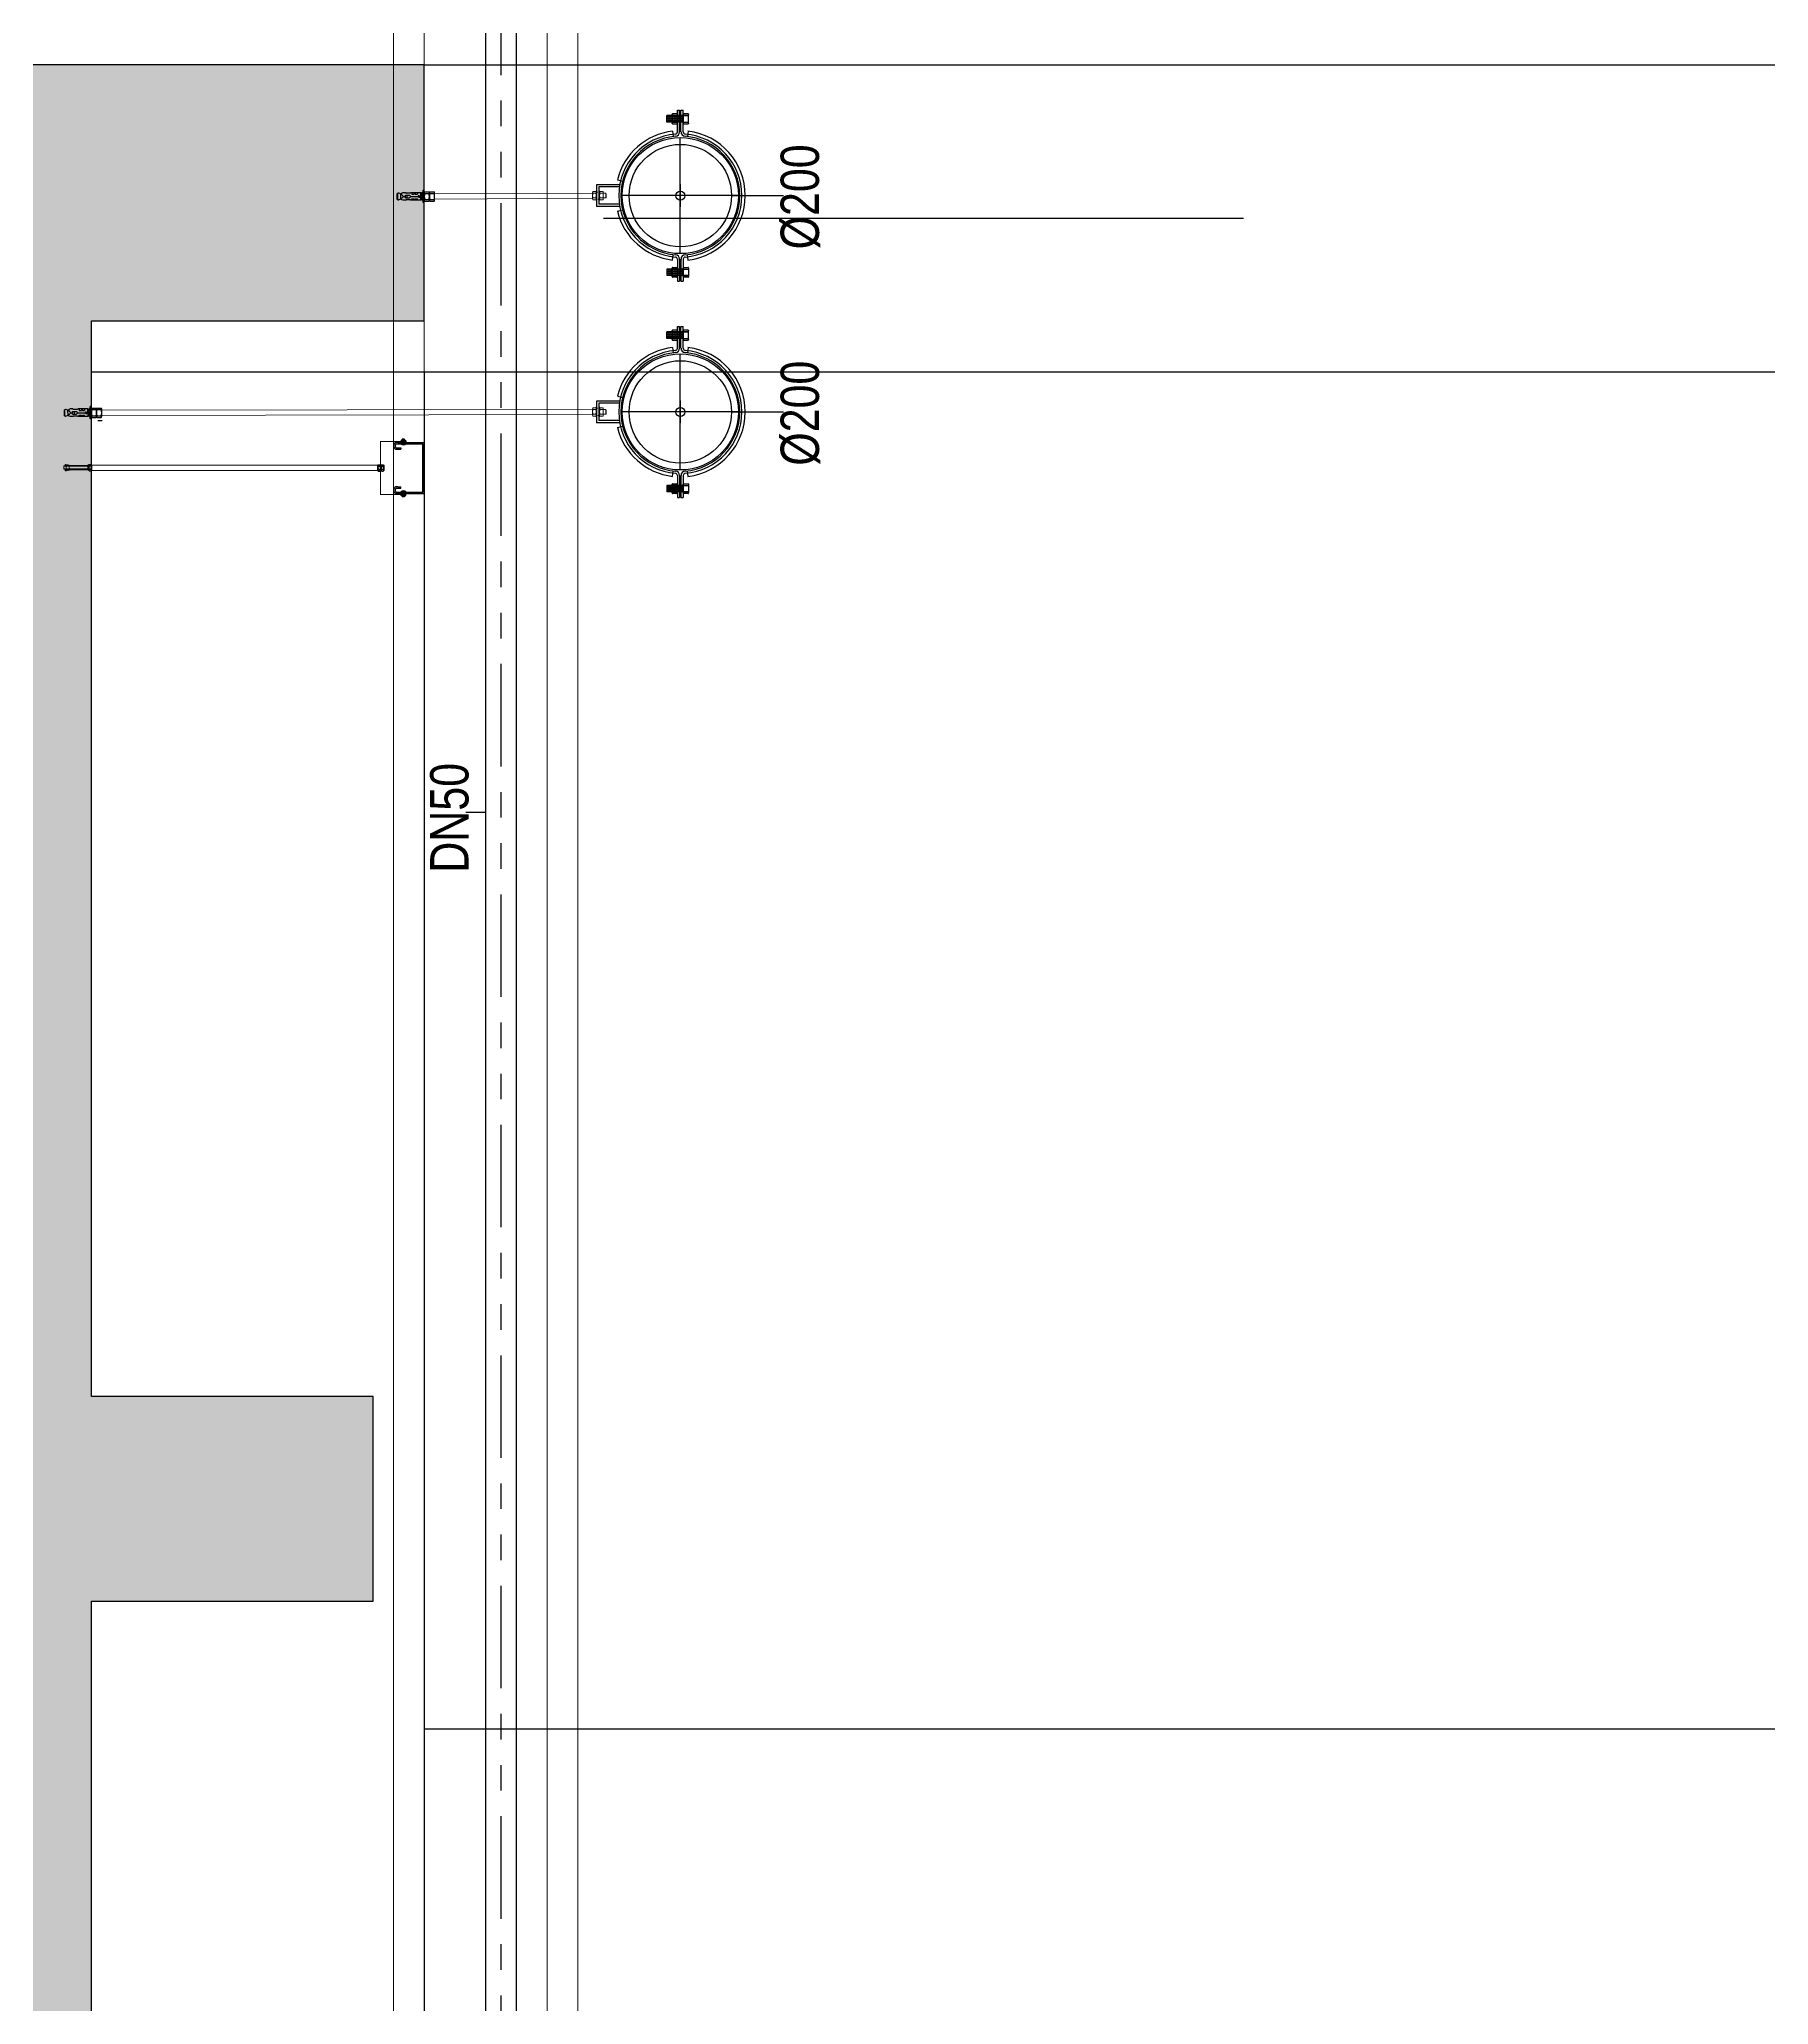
# Model space of a CAD drawing. Header units: millimetres. Extents: x -379292 to 1221486, y 92049 to 447512.
# Drawn here: x -33176 to -29799, y 164431 to 168269 of the extents above; entities that cross this region are included whole.
import ezdxf
from ezdxf.enums import TextEntityAlignment as Align

# ---------------------------------------------------------------- set-up
doc = ezdxf.new("R2010")
doc.units = ezdxf.units.MM
for name, pattern in [('ACISOTGB', [9, 4, -1, 1, -1, 1, -1]), ('CENTER', [2, 1.25, -0.25, 0.25, -0.25]), ('CENTRE', [50.8, 31.75, -6.35, 6.35, -6.35]), ('DASHDOT', [25.4, 12.7, -6.35, 0, -6.35]), ('SOGUKSU1', [72, 60, -6, 0, -6])]:
    doc.linetypes.add(name, pattern=pattern)
for name, color, linetype in [('05_AXIS', 211, 'CENTER'), ('05_CONCRETE', 6, 'Continuous'), ('05_CONCRETE VIEW', 142, 'Continuous'), ('05_HATCH CONCRETE', 141, 'Continuous'), ('1-PISSU-BORUSU', 6, 'PIS'), ('E-CT-TEXT', 7, 'Continuous'), ('INKA', 142, 'Continuous'), ('M_YANGIN_SPR_ CAP', 7, 'Continuous'), ('OZD_TAVA', 50, 'Continuous')]:
    doc.layers.add(name, color=color, linetype=linetype)
for name, color, linetype, lineweight in [('1-MIMARI', 8, 'Continuous', 9), ('1-YANGIN BORUSU-3', 1, 'SOGUKSU1', 30), ('e_kesit_cizgisi', 7, 'Continuous', 9)]:
    doc.layers.add(name, color=color, linetype=linetype, lineweight=lineweight)
doc.styles.add('cagdas', font='arial.ttf', dxfattribs={"width": 0.8, "height": 20})
doc.styles.add('DOA.ARIAL', font='arial.ttf')
doc.styles.get("Standard").update_dxf_attribs({"font": 'segoeuil.ttf'})
doc.linetypes.add('PIS', pattern='A,2.5,-0.09,[")",Standard,S=0.1,R=0,X=0,Y=-0.05],-0.035', length=2.625)
doc.linetypes.add('ZIGZAG', pattern='A,0.0001,-0.2,[131,ltypeshp.shx,S=0.2,R=0,X=-0.2,Y=0],-0.4,[131,ltypeshp.shx,S=0.2,R=180,X=0.2,Y=0],-0.2', length=0.8001)

# ---------------------------------------------------------------- blocks, each defined once
blk = doc.blocks.new('A$C6a8db8d0')
at = {"layer": '05_HATCH CONCRETE', "ltscale": 25, "transparency": 33554671}
h = blk.add_hatch(dxfattribs=at)
h.set_pattern_fill('ANSI33', color=256, scale=1.5, angle=180)
h.set_pattern_definition([(225, (-8686.666, 32930.851), (6.735192, -6.735192), []), (225, (-8693.402, 32930.851), (6.735192, -6.735192), [4.7625, -2.38125])])
h.paths.add_polyline_path([(-8625, 1080), (-8625, 1145), (-8270, 1145), (-8270, 1080), (-8220, 1080), (-8220, 1145), (-8015, 1145), (-8015, 1090), (-7975, 1090), (-7975, 1145), (-7715, 1145), (-7715, 1090), (-7675, 1090), (-7675, 1145), (-7470, 1145), (-7470, 1080), (-7420, 1080), (-7420, 1145), (-7215, 1145), (-7215, 1090), (-7175, 1090), (-7175, 1145), (-6915, 1145), (-6915, 1090), (-6875, 1090), (-6875, 1145), (-6670, 1145), (-6670, 1080), (-6620, 1080), (-6620, 1145), (-6415, 1145), (-6415, 1090), (-6375, 1090), (-6375, 1145), (-6115, 1145), (-6115, 1090), (-6075, 1090), (-6075, 1145), (-5870, 1145), (-5870, 1080), (-5820, 1080), (-5820, 1145), (-5615, 1145), (-5615, 1090), (-5575, 1090), (-5575, 1145), (-5315, 1145), (-5315, 1090), (-5275, 1090), (-5275, 1145), (-5070, 1145), (-5070, 1080), (-5020, 1080), (-5020, 1145), (-4815, 1145), (-4815, 1090), (-4775, 1090), (-4775, 1145), (-4515, 1145), (-4515, 1090), (-4475, 1090), (-4475, 1145), (-4270, 1145), (-4270, 1080), (-4220, 1080), (-4220, 1145), (-4015, 1145), (-4015, 1090), (-3975, 1090), (-3975, 1145), (-3715, 1145), (-3715, 1090), (-3675, 1090), (-3675, 1145), (-3470, 1145), (-3470, 1080), (-3420, 1080), (-3420, 1145), (-3215, 1145), (-3215, 1090), (-3175, 1090), (-3175, 1145), (-2915, 1145), (-2915, 1090), (-2875, 1090), (-2875, 1145), (-2670, 1145), (-2670, 1080), (-2620, 1080), (-2620, 1145), (-2415, 1145), (-2415, 1090), (-2375, 1090), (-2375, 1145), (-2205, 1145), (-2205, 1090), (-2165, 1090), (-2165, 1145), (-1955, 1145), (-1955, 1080), (-1905, 1080), (-1905, 1160), (-8655, 1160), (-8655, 1180), (-8675, 1180), (-8675, 1080)])
at = {"layer": '05_AXIS', "ltscale": 500}
blk.add_line((-1935, 170), (-1935, 1720), dxfattribs=at)
at = {"layer": '05_CONCRETE'}
blk.add_lwpolyline([(-2875, 1145), (-2670, 1145), (-2670, 1080), (-2620, 1080), (-2620, 1145), (-2415, 1145), (-2415, 1090), (-2375, 1090), (-2375, 1145), (-2205, 1145), (-2205, 1090), (-2165, 1090), (-2165, 1145), (-1955, 1145), (-1955, 1080), (-1905, 1080), (-1905, 1160), (-8655, 1160)], dxfattribs=at)
at = {"layer": '05_CONCRETE VIEW', "ltscale": 20, "flags": 128}
for points in [[(-1965, 790), (-1965, 1145)], [(-1965, 1080), (-2615, 1080)], [(-1905, 1080), (-1905, 790)]]:
    blk.add_lwpolyline(points, dxfattribs=at)
at = {"layer": '05_CONCRETE VIEW', "color": 250, "ltscale": 20, "flags": 128}
blk.add_lwpolyline([(-2230, 790), (-2230, 1080)], dxfattribs=at)
blk = doc.blocks.new('A$Cdf426c59')
at = {"layer": '1-PISSU-BORUSU', "color": 1, "linetype": 'DASHDOT', "ltscale": 7.5}
for p, q in [((0, -5.67), (0, 5.67)), ((5.67, 0), (-5.67, 0))]:
    blk.add_line(p, q, dxfattribs=at)
at = {"layer": '1-PISSU-BORUSU', "color": 1, "linetype": 'Continuous'}
blk.add_circle((0, 0), 5.67, dxfattribs=at)
at = {"layer": '1-PISSU-BORUSU', "linetype": 'Continuous'}
blk.add_circle((0, 0), 5, dxfattribs=at)
blk = doc.blocks.new('INKA M12 SOMUN')
at = {"layer": 'INKA', "linetype": 'Continuous'}
for p, q in [((4150.36, 639.91), (4150.36, 640.71)), ((4150.46, 640.81), (4152.06, 640.81)), ((4150.66, 639.81), (4150.66, 640.81)), ((4151.86, 640.81), (4151.86, 639.81)), ((4152.16, 640.71), (4152.16, 639.91)), ((4152.06, 639.81), (4150.46, 639.81))]:
    blk.add_line(p, q, dxfattribs=at)
at = {"layer": 'INKA', "linetype": 'ZIGZAG', "ltscale": 0.1}
for p, q in [((4150.66, 639.81), (4150.66, 640.81)), ((4151.86, 639.81), (4151.86, 640.81))]:
    blk.add_line(p, q, dxfattribs=at)
at = {"layer": 'INKA', "linetype": 'Continuous'}
for centre, start, end in [((4150.46, 640.71), 90, 180), ((4150.46, 639.91), 180, 270), ((4152.06, 640.71), 0, 90), ((4152.06, 639.91), 270, 0)]:
    blk.add_arc(centre, 0.1, start, end, dxfattribs=at)
at = {"style": 'cagdas'}
for p in [(4150.49, 640), (4151.99, 640)]:
    blk.add_text('INKA M12 SOMUN', height=0.0525, rotation=90, dxfattribs=at).set_placement(p, align=Align.TOP_LEFT)
blk = doc.blocks.new('PULM12')
at = {"layer": 'INKA', "linetype": 'Continuous'}
for p, q in [((4155.66, 1097.83), (4155.66, 1097.58)), ((4155.66, 1097.83), (4158.06, 1097.83)), ((4155.66, 1097.58), (4158.06, 1097.58)), ((4156.26, 1097.83), (4156.26, 1097.58)), ((4157.46, 1097.83), (4157.46, 1097.58)), ((4158.06, 1097.83), (4158.06, 1097.58))]:
    blk.add_line(p, q, dxfattribs=at)
at = {"style": 'cagdas'}
for p in [(4155.78, 1097.73), (4157.59, 1097.73)]:
    blk.add_text('INKA M12 PUL', height=0.039, dxfattribs=at).set_placement(p, align=Align.TOP_LEFT)
blk = doc.blocks.new('A$Ca5a3e651')
at = {"layer": 'INKA', "linetype": 'Continuous'}
h = blk.add_hatch(dxfattribs=at)
h.set_pattern_fill('ACAD_ISO10W100', color=256, scale=0.021111, angle=-90, style=0)
h.set_pattern_definition([(90, (413.14908, -104.13396), (0.105555556, -2e-17), [0.253333333, -0.063333333, 0.010555556, -0.063333333])])
h.paths.add_polyline_path([(0.55, 15.62), (0.55, 14.36), (-2.61, 14.36), (-2.61, 15.62)])
h = blk.add_hatch(dxfattribs=at)
h.set_pattern_fill('ACAD_ISO10W100', color=256, scale=0.021111, angle=-90, style=0)
h.set_pattern_definition([(270, (413.14908, 104.13396), (0.105555556, -2e-17), [0.253333333, -0.063333333, 0.010555556, -0.063333333])])
h.paths.add_polyline_path([(0.55, -15.62), (0.55, -14.36), (-2.61, -14.36), (-2.61, -15.62)])
at = {"layer": 'INKA'}
for p, q in [((-2.61, 14.36), (-2.61, 15.62)), ((0.55, 15.62), (-2.61, 15.62)), ((-0.55, 16.68), (-0.13, 16.68)), ((-0.55, 12.42), (-0.55, 16.68)), ((-0.13, 12.42), (-0.13, 16.68)), ((0.13, 12.42), (0.13, 16.68)), ((0.13, 16.68), (0.55, 16.68)), ((0.55, 12.42), (0.55, 16.68)), ((0.55, 14.36), (-2.61, 14.36)), ((-1.5, 12.58), (-1.37, 11.53)), ((1.5, 12.58), (1.37, 11.53)), ((-11.85, 2.11), (-16.36, 2.11)), ((-16.36, 2.11), (-16.36, -2.11)), ((-15.94, 1.69), (-15.94, -1.69)), ((-11.91, 1.69), (-15.94, 1.69)), ((-12.29, 3.06), (-11.27, 2.8)), ((2.22, 0), (-2.22, 0)), ((0, 2.22), (0, -2.22)), ((-11.85, -2.11), (-16.36, -2.11)), ((-11.91, -1.69), (-15.94, -1.69)), ((-12.29, -3.06), (-11.27, -2.8)), ((0.55, -14.36), (-2.61, -14.36)), ((-2.61, -14.36), (-2.61, -15.62)), ((-1.5, -12.58), (-1.37, -11.53)), ((-0.55, -12.42), (-0.55, -16.68)), ((-0.13, -12.42), (-0.13, -16.68)), ((0.13, -12.42), (0.13, -16.68)), ((0.55, -12.42), (0.55, -16.68)), ((1.5, -12.58), (1.37, -11.53)), ((0.55, -15.62), (-2.61, -15.62)), ((-0.55, -16.68), (-0.13, -16.68)), ((0.13, -16.68), (0.55, -16.68))]:
    blk.add_line(p, q, dxfattribs=at)
blk.add_circle((0, 0), 0.886, dxfattribs=at)
for centre, radius, start, end in [((0, 0), 12.67, 96.7854, 166.0366), ((0, 0), 12.03, 94.496, 265.504), ((0, 0), 11.61, 94.496, 265.504), ((-0.98, 12.42), 0.422, 274.496, 0), ((-0.98, 12.42), 0.844, 274.496, 0), ((0.98, 12.42), 0.844, 180, 265.504), ((0.98, 12.42), 0.422, 180, 265.504), ((0, 0), 11.61, 274.496, 85.504), ((0, 0), 12.03, 274.496, 85.504), ((0, 0), 12.67, 276.7854, 83.2146), ((0, 0), 12.67, 193.9634, 263.2146), ((-0.98, -12.42), 0.422, 0, 85.504), ((-0.98, -12.42), 0.844, 0, 85.504), ((0.98, -12.42), 0.844, 94.496, 180), ((0.98, -12.42), 0.422, 94.496, 180)]:
    blk.add_arc(centre, radius, start, end, dxfattribs=at)
at = {"layer": '1-PISSU-BORUSU', "color": 6, "xscale": 2, "yscale": 2, "zscale": 2}
blk.add_blockref('A$Cdf426c59', (0, 0), dxfattribs=at)
at = {"layer": 'INKA', "linetype": 'Continuous', "yscale": 1.055555555555556, "zscale": 1.055555555555556, "rotation": 270}
for name, p, xscale in [('INKA M12 SOMUN', (-676.97, -4366.9), -1.055555555555556), ('PULM12', (-1158.69, -4372.81), -1.055555555555556), ('INKA M12 SOMUN', (-674.8, -4366.9), -1.055555555555556), ('INKA M12 SOMUN', (-676.97, 4366.9), 1.055555555555556), ('PULM12', (-1158.69, 4372.81), 1.055555555555556), ('INKA M12 SOMUN', (-674.8, 4366.9), 1.055555555555556)]:
    blk.add_blockref(name, p, dxfattribs=dict(at, xscale=xscale))
blk = doc.blocks.new('smn')
for p, q in [((-0.8, 0.55), (-0.65, 0.64)), ((-0.8, 0.55), (-0.8, 0.09)), ((-0.8, 0.09), (-0.65, 0)), ((0.65, 0.64), (-0.65, 0.64)), ((0.65, 0), (-0.65, 0)), ((-0.4, 0.55), (-0.4, 0.09)), ((0.4, 0.55), (0.4, 0.09)), ((0.8, 0.55), (0.65, 0.64)), ((0.8, 0.09), (0.65, 0)), ((0.8, 0.55), (0.8, 0.09))]:
    blk.add_line(p, q)
for centre, radius, start, end in [((-0.65, 0.24), 0.404, 51.7868, 90), ((-0.65, 0.4), 0.404, 270, 308.2132), ((0, -0.33), 0.967, 65.5673, 114.4327), ((0, 0.97), 0.967, 245.5673, 294.4327), ((0.65, 0.24), 0.404, 90, 128.2132), ((0.65, 0.4), 0.404, 231.7868, 270)]:
    blk.add_arc(centre, radius, start, end)
blk = doc.blocks.new('A$C23387eba')
h = blk.add_hatch()
h.set_pattern_fill('ANSI31', color=241, scale=1500, style=0)
h.set_pattern_definition([(315, (-421266.87, 1258294.907), (10.60660172, 10.60660172), [])])
h.paths.add_polyline_path([(44, 395), (64, 506), (57, 516), (53, 516), (32, 396), (32, 68), (44, 68)])
h.paths.add_polyline_path([(-44, 68), (-32, 68), (-32, 396), (-53, 516), (-57, 516), (-64, 506), (-44, 395)])
h = blk.add_hatch()
h.set_pattern_fill('ANSI31', color=241, scale=1000, angle=90, style=0)
h.set_pattern_definition([(45, (-421266.87, 1258294.907), (-7.07106781, 7.07106781), [])])
edge = h.paths.add_edge_path()
edge.add_line((-26, 496), (-35, 496))
edge.add_ellipse((-35, 484), major_axis=(-8.49, 8.49), ratio=1, start_angle=-45, end_angle=55)
edge.add_line((-47, 482), (-41, 446))
edge.add_ellipse((-29, 448), major_axis=(8.49, 8.49), ratio=1, start_angle=145, end_angle=225)
edge.add_line((-29, 436), (-26, 436))
edge.add_line((-26, 436), (-26, 496))
edge = h.paths.add_edge_path()
edge.add_line((26, 496), (35, 496))
edge.add_ellipse((35, 484), major_axis=(8.49, 8.49), ratio=1, start_angle=305, end_angle=405, ccw=False)
edge.add_line((47, 482), (41, 446))
edge.add_ellipse((29, 448), major_axis=(-8.49, 8.49), ratio=1, start_angle=135, end_angle=215, ccw=False)
edge.add_line((29, 436), (26, 436))
edge.add_line((26, 436), (26, 496))
at = {"color": 241}
for p, q in [((-64, 506, 996), (-57, 516, 996)), ((-44, 395, 996), (-64, 506, 996)), ((-57, 516, 996), (-32, 516, 996)), ((-32, 396, 996), (-53, 516, 996)), ((-41, 446, 996), (-47, 482, 996)), ((-44, 68, 996), (-44, 395, 996)), ((-35, 496, 996), (35, 496, 996)), ((-32, 530, 996), (-26, 536, 996)), ((-32, 496, 996), (-32, 530, 996)), ((-32, 436, 996), (-32, 496, 996)), ((-32, 68, 996), (-32, 436, 996)), ((29, 436, 996), (-29, 436, 996)), ((-26, 536, 996), (-26, 496, 996)), ((-26, 536, 996), (26, 536, 996)), ((-26, 496, 996), (-26, 436, 996)), ((-26, 496, 996), (-26, 436, 996)), ((-26, 436, 996), (-26, 68, 996)), ((32, 530, 996), (26, 536, 996)), ((26, 536, 996), (26, 496, 996)), ((26, 496, 996), (26, 436, 996)), ((26, 436, 996), (26, 68, 996)), ((32, 496, 996), (32, 530, 996)), ((32, 396, 996), (53, 516, 996)), ((32, 516, 996), (57, 516, 996)), ((32, 436, 996), (32, 496, 996)), ((32, 68, 996), (32, 436, 996)), ((47, 482, 996), (41, 446, 996)), ((44, 394, 996), (64, 506, 996)), ((44, 68, 996), (44, 396, 996)), ((64, 506, 996), (57, 516, 996)), ((-26, 68, 996), (-44, 68, 996)), ((-26, 68, 996), (-44, 68, 996)), ((44, 68, 996), (26, 68, 996)), ((44, 68, 996), (26, 68, 996))]:
    blk.add_line(p, q, dxfattribs=at)
at = {"color": 241, "extrusion": (0, 0, -1)}
for centre, major_axis, start_param, end_param in [((-35, 484, 996), (-8.49, 8.49), 5.323254, 7.068583), ((-29, 448, 996), (-8.49, 8.49), 3.92699, 5.323254), ((29, 448, 996), (-8.49, 8.49), 2.530727, 3.92699), ((35, 484, 996), (8.49, 8.49), -0.785399, 0.95993)]:
    blk.add_ellipse(centre, major_axis=major_axis, ratio=1, start_param=start_param, end_param=end_param, dxfattribs=at)
at = {"layer": 'E-CT-TEXT'}
for p, q in [((-52, 64), (52, 64)), ((-52, 64), (-52, 56)), ((-52, 56), (52, 56)), ((52, 64), (52, 56))]:
    blk.add_line(p, q, dxfattribs=at)
at = {"layer": 'E-CT-TEXT', "xscale": 80, "yscale": 80, "zscale": 80}
blk.add_blockref('smn', (0, 0), dxfattribs=at)
blk = doc.blocks.new('cıvata -pul')
for p, q in [((52, 59), (-52, 59)), ((-52, 59), (-52, 54)), ((52, 54), (-52, 54)), ((52, 59), (52, 54))]:
    blk.add_line(p, q)
at = {"xscale": 80, "yscale": 80, "zscale": 80}
blk.add_blockref('smn', (0, 0), dxfattribs=at)
blk = doc.blocks.new('CIVATA')
for p, q in [((-21.5, 0.1, -5674.6), (-20.1, 0.1, -5674.6)), ((-20.1, 0.1, -5674.6), (-20.1, -0.1, -5674.6)), ((-18.9, 5.9, -5674.6), (-18.5, 5.9, -5674.6)), ((-18.5, 5.9, -5674.6), (-18.5, -5.9, -5674.6)), ((-18.5, 3, -5674.6), (-7, 3, -5674.6)), ((-18.5, 3, -5674.6), (-16.7, 1.9, -1418.7)), ((-16.7, 1.9, -1418.7), (-16.7, -1.9, -1418.7)), ((-15.6, -6.7, -5674.6), (-15.6, 6.7, -5674.6)), ((-15.6, 6.7, -5674.6), (-14.9, 6.7, -5674.6)), ((-14.9, 6.7, -5674.6), (-14.9, -4.9, -5674.6)), ((-14.2, 6, -5674.6), (-14.9, 4.9, -5674.6)), ((-10.7, 6, -5674.6), (-14.2, 6, -5674.6)), ((-10.7, 3, -5674.6), (-14.2, 3, -5674.6)), ((-10.7, 6, -5674.6), (-10.1, 4.9, -5674.6)), ((-10.1, 4.9, -5674.6), (-10.1, -4.9, -5674.6)), ((-7, 3, -1418.7), (-7, -3, -1418.7)), ((-21.5, -0.1, -5674.6), (-20.1, -0.1, -5674.6)), ((-18.5, -5.9, -5674.6), (-18.9, -5.9, -5674.6)), ((-18.5, -3, -5674.6), (-16.7, -1.9, -1418.7)), ((-18.5, -3, -5674.6), (-7, -3, -5674.6)), ((-15.6, -6.7, -5674.6), (-14.9, -6.7, -5674.6)), ((-14.9, -4.6, -5674.6), (-14.9, -6.7, -5674.6)), ((-14.2, -6, -5674.6), (-14.9, -4.9, -5674.6)), ((-10.7, -3, -5674.6), (-14.2, -3, -5674.6)), ((-10.7, -6, -5674.6), (-14.2, -6, -5674.6)), ((-10.7, -6, -5674.6), (-10.1, -4.9, -5674.6))]:
    blk.add_line(p, q)
for centre, radius, start, end in [((-14.4, 0.3, -5674.6), 7.17, 129.5671, 181.6775), ((-11.8, 4.9, -5674.6), 3.03, 180, 218.2132), ((-7.6, 0, -5674.6), 7.25, 155.5673, 204.4327), ((-13.1, 4.9, -5674.6), 3.03, 321.7868, 0), ((-17.3, 0, -5674.6), 7.25, 335.5673, 24.4327), ((-14.4, -0.3, -5674.6), 7.17, 178.3225, 230.4329), ((-11.8, -4.9, -5674.6), 3.03, 141.7868, 180), ((-13.1, -4.9, -5674.6), 3.03, 0, 38.2132)]:
    blk.add_arc(centre, radius, start, end)
blk = doc.blocks.new('*U1213')
at = {"layer": 'e_kesit_cizgisi', "ltscale": 25}
blk.add_line((-0.46, -60.06), (0.57, -60.06), dxfattribs=at)
at = {"layer": 'e_kesit_cizgisi', "ltscale": 25, "const_width": 0.2, "elevation": 0.2}
for points in [[(-5.2, -121.56), (-5.2, -116.54), (0.2, -116.54)], [(5.18, -121.56), (5.18, -116.54), (-0.23, -116.54)]]:
    blk.add_lwpolyline(points, dxfattribs=at)
at = {"layer": 'OZD_TAVA', "color": 31, "true_color": 0xfecc66}
for p, q in [((-0.46, -60.06, -0.02), (-0.51, -116.54, 0.2)), ((0.57, -60.06, -0.02), (0.51, -116.54, 0.2))]:
    blk.add_line(p, q, dxfattribs=at)
at = {"layer": 'OZD_TAVA', "color": 1}
for p, q in [((-5.02, -119.87, -0.04), (-5.02, -125.06, -0.04)), ((-4.72, -119.65, -0.04), (-4.72, -124.76, -0.04)), ((-3.97, -119.65, -0.04), (-3.97, -120.49, -0.04)), ((-3.97, -120.49, -0.04), (-3.67, -120.49, -0.04)), ((-3.67, -119.87, -0.04), (-3.67, -120.49, -0.04)), ((3.64, -119.87, -0.04), (3.64, -120.49, -0.04)), ((3.94, -120.49, -0.04), (3.64, -120.49, -0.04)), ((3.94, -120.49, -0.04), (3.64, -120.49, -0.04)), ((3.94, -119.65, -0.04), (3.94, -120.49, -0.04)), ((3.94, -119.65, -0.04), (3.94, -120.49, -0.04)), ((4.68, -119.65, -0.04), (4.68, -124.76, -0.04)), ((4.98, -119.87, -0.04), (4.98, -125.06, -0.04)), ((-5.02, -125.06, -0.04), (4.99, -125.06, -0.28)), ((-4.72, -124.76, -0.04), (4.69, -124.76, -0.28))]:
    blk.add_line(p, q, dxfattribs=at)
for centre, radius, start, end in [((-4.35, -119.75, -0.04), 0.684, 349.6444, 190.3556), ((-4.35, -119.75, -0.04), 0.385, 13.8185, 166.1815), ((4.31, -119.75, -0.04), 0.684, 349.6444, 190.3556), ((4.31, -119.75, -0.04), 0.385, 13.8185, 166.1815)]:
    blk.add_arc(centre, radius, start, end, dxfattribs=at)
at = {"layer": 'E-CT-TEXT', "xscale": 0.009855724012972203, "yscale": 0.009855724012972203, "zscale": 0.009855724012972203}
for p in [(-0.01, -116.52, 0.2), (-0.01, -117.13, 0.2)]:
    blk.add_blockref('cıvata -pul', p, dxfattribs=at)
at = {"layer": 'E-CT-TEXT', "yscale": 0.08000000000000028, "zscale": 0.08000000000000028, "rotation": 180}
for p, xscale in [((-6.2, -120.98, 453.93), 0.08000000000000028), ((6.17, -120.98, 453.93), -0.08000000000000028)]:
    blk.add_blockref('CIVATA', p, dxfattribs=dict(at, xscale=xscale))
at = {"layer": 'e_kesit_cizgisi', "ltscale": 25, "xscale": 0.01, "yscale": 0.01, "zscale": 0.01}
blk.add_blockref('A$C23387eba', (0.05, -60.06), dxfattribs=at)
blk = doc.blocks.new('A$Cc4a6e48b')
at = {"color": 1, "linetype": 'ACISOTGB', "ltscale": 5}
blk.add_line((15, 1498.02), (15, 7868.31), dxfattribs=at)
at = {"color": 7, "ltscale": 0.5}
for p, q in [((-5.29, 6693.73), (-5.29, 6694.89)), ((-5.17, 6693.73), (-5.18, 6694.89)), ((-4.58, 6694.82), (-4.97, 6694.95)), ((-4.57, 6693.8), (-4.97, 6693.67)), ((-4.42, 6694.82), (-4.58, 6694.82)), ((-4.57, 6693.8), (-4.58, 6694.82)), ((-4.42, 6693.8), (-4.57, 6693.8)), ((-4.18, 6695.04), (-4.42, 6694.97)), ((-4.42, 6694.97), (-4.42, 6694.68)), ((-4.42, 6694.68), (-4.05, 6694.31)), ((-4.42, 6693.94), (-4.05, 6694.31)), ((-4.42, 6693.66), (-4.42, 6693.94)), ((-4.18, 6693.58), (-4.42, 6693.66)), ((-3.66, 6695.05), (-4.18, 6695.04)), ((-3.65, 6693.58), (-4.18, 6693.58)), ((-4.05, 6694.31), (-3.68, 6694.31)), ((-3.68, 6694.05), (-3.68, 6694.57)), ((-3.68, 6694.57), (-2.89, 6694.57)), ((-3.68, 6694.05), (-2.89, 6694.06)), ((-3.66, 6695.05), (-3.56, 6694.97)), ((-3.65, 6693.58), (-3.56, 6693.66)), ((-2.69, 6694.97), (-3.56, 6694.97)), ((-2.69, 6693.66), (-3.56, 6693.66)), ((-3.33, 6694.06), (-3.33, 6694.57)), ((-2.89, 6694.57), (-2.63, 6694.32)), ((-2.89, 6694.06), (-2.63, 6694.32)), ((-2.6, 6695.05), (-2.69, 6694.97)), ((-2.6, 6693.58), (-2.69, 6693.66)), ((-2.63, 6694.32), (-1.21, 6694.32)), ((-0.67, 6695.05), (-2.6, 6695.05)), ((-0.66, 6693.59), (-2.6, 6693.58)), ((-1.97, 6695.05), (-2.41, 6695.01)), ((-2.41, 6695.01), (-2.41, 6694.78)), ((-2.41, 6694.78), (-1.97, 6694.78)), ((-2.41, 6693.85), (-1.97, 6693.86)), ((-2.41, 6693.62), (-2.41, 6693.85)), ((-1.97, 6693.58), (-2.41, 6693.62)), ((-1.97, 6695.05), (-1.97, 6694.78)), ((-1.97, 6693.58), (-1.97, 6693.86)), ((-1.33, 6695.05), (-1.77, 6695.02)), ((-1.77, 6695.02), (-1.77, 6694.78)), ((-1.77, 6694.78), (-1.33, 6694.78)), ((-1.77, 6693.62), (-1.77, 6693.86)), ((-1.77, 6693.86), (-1.33, 6693.86)), ((-1.33, 6693.59), (-1.77, 6693.62)), ((-1.33, 6695.05), (-1.33, 6694.78)), ((-1.33, 6693.59), (-1.33, 6693.86)), ((-1.09, 6694.44), (-0.89, 6694.44)), ((-1.09, 6694.2), (-0.89, 6694.2)), ((-0.66, 6693.59), (-0.67, 6695.05)), ((-0.25, 6695.05), (-0.48, 6695.05)), ((-0.48, 6695.05), (-0.47, 6693.59)), ((-0.25, 6693.59), (-0.47, 6693.59)), ((-70.29, 6651.49), (-70.29, 6652.66)), ((-70.17, 6651.49), (-70.18, 6652.65)), ((-69.58, 6652.58), (-69.97, 6652.71)), ((-69.57, 6651.56), (-69.97, 6651.43)), ((-69.42, 6652.58), (-69.58, 6652.58)), ((-69.57, 6651.56), (-69.58, 6652.58)), ((-69.42, 6651.56), (-69.57, 6651.56)), ((-69.18, 6652.81), (-69.42, 6652.73)), ((-69.42, 6652.73), (-69.42, 6652.44)), ((-69.42, 6652.44), (-69.05, 6652.07)), ((-69.42, 6651.7), (-69.05, 6652.07)), ((-69.42, 6651.42), (-69.42, 6651.7)), ((-69.18, 6651.34), (-69.42, 6651.42)), ((-68.66, 6652.81), (-69.18, 6652.81)), ((-68.65, 6651.34), (-69.18, 6651.34)), ((-69.05, 6652.07), (-68.68, 6652.07)), ((-68.68, 6651.82), (-68.68, 6652.33)), ((-68.68, 6652.33), (-67.89, 6652.33)), ((-68.68, 6651.82), (-67.89, 6651.82)), ((-68.66, 6652.81), (-68.56, 6652.73)), ((-68.65, 6651.34), (-68.56, 6651.42)), ((-67.69, 6652.73), (-68.56, 6652.73)), ((-67.69, 6651.42), (-68.56, 6651.42)), ((-68.33, 6651.82), (-68.33, 6652.33)), ((-67.89, 6652.33), (-67.63, 6652.08)), ((-67.89, 6651.82), (-67.63, 6652.08)), ((-67.6, 6652.81), (-67.69, 6652.73)), ((-67.6, 6651.34), (-67.69, 6651.42)), ((-67.63, 6652.08), (-66.21, 6652.08)), ((-65.67, 6652.81), (-67.6, 6652.81)), ((-65.66, 6651.35), (-67.6, 6651.34)), ((-66.97, 6652.81), (-67.41, 6652.77)), ((-67.41, 6652.77), (-67.41, 6652.54)), ((-67.41, 6652.54), (-66.97, 6652.54)), ((-67.41, 6651.38), (-67.41, 6651.62)), ((-67.41, 6651.62), (-66.97, 6651.62)), ((-66.97, 6651.34), (-67.41, 6651.38)), ((-66.97, 6652.81), (-66.97, 6652.54)), ((-66.97, 6651.34), (-66.97, 6651.62)), ((-66.33, 6652.81), (-66.77, 6652.78)), ((-66.77, 6652.78), (-66.77, 6652.54)), ((-66.77, 6652.54), (-66.33, 6652.54)), ((-66.77, 6651.38), (-66.77, 6651.62)), ((-66.77, 6651.62), (-66.33, 6651.62)), ((-66.33, 6651.35), (-66.77, 6651.38)), ((-66.33, 6652.81), (-66.33, 6652.54)), ((-66.33, 6651.35), (-66.33, 6651.62)), ((-66.09, 6652.2), (-65.89, 6652.2)), ((-66.09, 6651.96), (-65.89, 6651.96)), ((-65.66, 6651.35), (-65.67, 6652.81)), ((-65.25, 6652.81), (-65.48, 6652.81)), ((-65.48, 6652.81), (-65.47, 6651.35)), ((-65.25, 6651.35), (-65.47, 6651.35))]:
    blk.add_line(p, q, dxfattribs=at)
at = {"color": 7}
for p, q in [((0, 6695.51), (-0.25, 6695.51)), ((-0.25, 6693.11), (-0.25, 6695.51)), ((0, 6693.11), (-0.25, 6693.11)), ((0, 6693.11), (0, 6695.51)), ((0.08, 6695.22), (0.91, 6695.23)), ((0.08, 6694.92), (0.91, 6694.92)), ((0.09, 6693.7), (0.91, 6693.7)), ((0.09, 6693.4), (0.91, 6693.4)), ((1, 6693.55), (1, 6695.07)), ((1.08, 6695.23), (1.91, 6695.23)), ((1.08, 6694.92), (1.91, 6694.92)), ((1.09, 6693.7), (1.91, 6693.71)), ((1.09, 6693.4), (1.91, 6693.4)), ((2, 6693.55), (2, 6695.08)), ((-65, 6653.27), (-65.25, 6653.27)), ((-65.25, 6650.87), (-65.25, 6653.27)), ((-65, 6650.87), (-65.25, 6650.87)), ((-65, 6650.87), (-65, 6653.27)), ((-64.92, 6652.98), (-64.09, 6652.99)), ((-64.92, 6652.68), (-64.09, 6652.68)), ((-64.91, 6651.46), (-64.09, 6651.47)), ((-64.91, 6651.16), (-64.09, 6651.16)), ((-64, 6651.31), (-64, 6652.83)), ((-63.92, 6652.99), (-63.09, 6652.99)), ((-63.92, 6652.68), (-63.09, 6652.68)), ((-63.91, 6651.47), (-63.09, 6651.47)), ((-63.91, 6651.16), (-63.09, 6651.16)), ((-63, 6651.32), (-63, 6652.84))]:
    blk.add_line(p, q, dxfattribs=at)
at = {"color": 7, "linetype": 'Continuous', "lineweight": 5}
for p, q in [((2, 6694.81), (32.85, 6694.98)), ((2, 6693.81), (32.85, 6693.98)), ((-63, 6652.57), (32.85, 6652.74)), ((-63, 6651.57), (32.85, 6651.74))]:
    blk.add_line(p, q, dxfattribs=at)
at = {"lineweight": 5}
for p, q in [((32.85, 6693.85), (32.85, 6695.1)), ((32.97, 6695.28), (33.46, 6695.28)), ((32.97, 6694.93), (33.46, 6694.93)), ((32.97, 6694.02), (33.47, 6694.02)), ((32.97, 6693.67), (33.47, 6693.67)), ((33.59, 6693.51), (33.58, 6695.44)), ((34.22, 6693.52), (34.22, 6695.44)), ((34.34, 6695.28), (34.83, 6695.28)), ((34.34, 6694.93), (34.83, 6694.93)), ((34.34, 6694.03), (34.84, 6694.03)), ((34.34, 6693.67), (34.84, 6693.68)), ((34.96, 6693.85), (34.96, 6695.11)), ((34.96, 6694.93), (35.44, 6694.93)), ((34.96, 6694.03), (35.44, 6694.03)), ((35.44, 6694.03), (35.44, 6694.93)), ((35.44, 6694.93), (35.51, 6694.85)), ((35.44, 6694.03), (35.52, 6694.11)), ((35.52, 6694.11), (35.51, 6694.85)), ((32.85, 6651.61), (32.85, 6652.86)), ((32.97, 6653.04), (33.46, 6653.04)), ((32.97, 6652.69), (33.46, 6652.69)), ((32.97, 6651.78), (33.47, 6651.78)), ((32.97, 6651.43), (33.47, 6651.43)), ((33.59, 6651.28), (33.58, 6653.2)), ((34.22, 6651.28), (34.22, 6653.2)), ((34.34, 6653.04), (34.83, 6653.04)), ((34.34, 6652.69), (34.83, 6652.69)), ((34.34, 6651.79), (34.84, 6651.79)), ((34.34, 6651.44), (34.84, 6651.44)), ((34.96, 6651.61), (34.96, 6652.87)), ((34.96, 6652.69), (35.44, 6652.69)), ((34.96, 6651.79), (35.44, 6651.79)), ((35.44, 6651.79), (35.44, 6652.69)), ((35.44, 6652.69), (35.51, 6652.61)), ((35.44, 6651.79), (35.52, 6651.87)), ((35.52, 6651.87), (35.51, 6652.61))]:
    blk.add_line(p, q, dxfattribs=at)
at = {"linetype": 'CENTRE', "lineweight": 5}
for p, q in [((33.74, 6695.44), (33.58, 6695.44)), ((33.75, 6693.52), (33.59, 6693.51)), ((34.06, 6695.44), (34.22, 6695.44)), ((34.06, 6693.52), (34.22, 6693.52)), ((33.74, 6653.2), (33.58, 6653.2)), ((33.75, 6651.28), (33.59, 6651.28)), ((34.06, 6653.2), (34.22, 6653.2)), ((34.06, 6651.28), (34.22, 6651.28))]:
    blk.add_line(p, q, dxfattribs=at)
at = {"color": 7, "linetype": 'Continuous', "lineweight": 15}
for p, q in [((33.89, 6695.18), (33.74, 6695.18)), ((33.9, 6693.76), (34.05, 6693.76)), ((33.89, 6652.94), (33.74, 6652.94)), ((33.9, 6651.52), (34.05, 6651.52))]:
    blk.add_line(p, q, dxfattribs=at)
at = {"color": 7, "ltscale": 0.5}
for centre, radius, start, end in [((-5.24, 6694.73), 0.177, 68.3179, 106.2443), ((-5.24, 6693.9), 0.177, 253.9732, 291.8996), ((-5.03, 6694.79), 0.177, 68.3179, 144.1708), ((-5.03, 6693.84), 0.177, 216.0467, 291.8996), ((-1.09, 6694.32), 0.118, 90.1087, 270.1087), ((-0.89, 6694.32), 0.118, 270.1087, 90.1087), ((-0.57, 6695.07), 0.0963, 189.0364, 351.181), ((-0.57, 6693.57), 0.0963, 9.0364, 171.181), ((-70.24, 6652.49), 0.177, 68.3179, 106.2443), ((-70.24, 6651.66), 0.177, 253.9732, 291.8996), ((-70.03, 6652.55), 0.177, 68.3179, 144.1708), ((-70.03, 6651.6), 0.177, 216.0467, 291.8996), ((-66.09, 6652.08), 0.118, 90.1087, 270.1087), ((-65.89, 6652.08), 0.118, 270.1087, 90.1087), ((-65.57, 6652.83), 0.0963, 189.0364, 351.181), ((-65.57, 6651.33), 0.0963, 9.0364, 171.181)]:
    blk.add_arc(centre, radius, start, end, dxfattribs=at)
at = {"color": 7}
for centre, radius, start, end in [((0.17, 6695.07), 0.176, 120.364, 239.8535), ((2.16, 6694.32), 2.16, 163.7656, 196.4519), ((0.18, 6693.55), 0.176, 120.364, 239.8535), ((0.82, 6695.07), 0.176, 300.364, 59.8535), ((-1.16, 6694.31), 2.16, 343.7656, 16.4519), ((0.82, 6693.55), 0.176, 300.364, 59.8535), ((1.17, 6695.07), 0.176, 120.364, 239.8535), ((3.16, 6694.32), 2.16, 163.7656, 196.4519), ((1.18, 6693.55), 0.176, 120.364, 239.8535), ((1.82, 6695.08), 0.176, 300.364, 59.8535), ((-0.16, 6694.31), 2.16, 343.7656, 16.4519), ((1.82, 6693.55), 0.176, 300.364, 59.8535), ((-64.83, 6652.83), 0.176, 120.364, 239.8535), ((-62.84, 6652.08), 2.16, 163.7656, 196.4519), ((-64.82, 6651.31), 0.176, 120.364, 239.8535), ((-64.18, 6652.83), 0.176, 300.364, 59.8535), ((-66.16, 6652.07), 2.16, 343.7656, 16.4519), ((-64.18, 6651.31), 0.176, 300.364, 59.8535), ((-63.83, 6652.83), 0.176, 120.364, 239.8535), ((-61.84, 6652.08), 2.16, 163.7656, 196.4519), ((-63.82, 6651.31), 0.176, 120.364, 239.8535), ((-63.18, 6652.84), 0.176, 300.364, 59.8535), ((-65.16, 6652.07), 2.16, 343.7656, 16.4519), ((-63.18, 6651.31), 0.176, 300.364, 59.8535)]:
    blk.add_arc(centre, radius, start, end, dxfattribs=at)
at = {"lineweight": 5}
for centre, radius, start, end in [((33.04, 6695.1), 0.188, 110.9308, 249.2866), ((33.76, 6694.48), 0.907, 150.188, 210.0295), ((33.04, 6693.85), 0.188, 110.9308, 249.2866), ((33.4, 6695.1), 0.188, 290.9308, 69.2866), ((32.68, 6694.47), 0.907, 330.188, 30.0295), ((33.4, 6693.85), 0.188, 290.9308, 69.2866), ((34.41, 6695.11), 0.188, 110.9308, 249.2866), ((35.13, 6694.48), 0.907, 150.188, 210.0295), ((34.41, 6693.85), 0.188, 110.9308, 249.2866), ((34.77, 6695.11), 0.188, 290.9308, 69.2866), ((34.05, 6694.48), 0.907, 330.188, 30.0295), ((34.77, 6693.85), 0.188, 290.9308, 69.2866), ((33.04, 6652.86), 0.188, 110.9308, 249.2866), ((33.76, 6652.24), 0.907, 150.188, 210.0295), ((33.04, 6651.61), 0.188, 110.9308, 249.2866), ((33.4, 6652.86), 0.188, 290.9308, 69.2866), ((32.68, 6652.24), 0.907, 330.188, 30.0295), ((33.4, 6651.61), 0.188, 290.9308, 69.2866), ((34.41, 6652.87), 0.188, 110.9308, 249.2866), ((35.13, 6652.24), 0.907, 150.188, 210.0295), ((34.41, 6651.61), 0.188, 110.9308, 249.2866), ((34.77, 6652.87), 0.188, 290.9308, 69.2866), ((34.05, 6652.24), 0.907, 330.188, 30.0295), ((34.77, 6651.61), 0.188, 290.9308, 69.2866)]:
    blk.add_arc(centre, radius, start, end, dxfattribs=at)
at = {"layer": '1-YANGIN BORUSU-3', "linetype": 'ByBlock', "ltscale": 25}
for p, q in [((12, 1498.02), (12, 7868.31)), ((18, 1498.02), (18, 7868.31))]:
    blk.add_line(p, q, dxfattribs=at)
at = {"layer": 'e_kesit_cizgisi', "color": 6, "ltscale": 25}
blk.add_lwpolyline([(-6, 242), (-6, 10334.64), (0, 10334.64), (0, 242)], close=True, dxfattribs=at)
at = {"layer": 'e_kesit_cizgisi', "color": 5, "ltscale": 25}
blk.add_lwpolyline([(24, 242), (24, 7155.43), (30, 7155.43), (30, 242)], close=True, dxfattribs=at)
at = {"layer": 'M_YANGIN_SPR_ CAP', "ltscale": 0.01}
for p, q in [((60, 6694.48), (70.13, 6694.48)), ((60, 6652.24), (70.13, 6652.24)), ((8.12, 6574.09), (12, 6574.09))]:
    blk.add_line(p, q, dxfattribs=at)
at = {"layer": 'OZD_TAVA', "color": 252}
blk.add_line((-63.77, 6650.58, -0.84), (-62.93, 6650.58, -0.84), dxfattribs=at)
at = {"ltscale": 25}
for p in [(50, 6694.48), (50, 6652.24)]:
    blk.add_blockref('A$Ca5a3e651', p, dxfattribs=at)
at = {"layer": 'e_kesit_cizgisi', "ltscale": 25, "rotation": 90}
blk.add_blockref('*U1213', (-125.06, 6641.31, 0.16), dxfattribs=at)
at = {"layer": 'M_YANGIN_SPR_ CAP', "ltscale": 0.01, "style": 'DOA.ARIAL', "width": 0.8}
for s, p in [('%%C200', (69.58, 6694.23, -15527.66)), ('%%C200', (69.58, 6651.99, -15527.66)), ('DN50', (1.14, 6572.98, -15527.66))]:
    blk.add_text(s, height=7.5, rotation=90, dxfattribs=at).set_placement(p, align=Align.TOP_CENTER)

msp = doc.modelspace()

# ---------------------------------------------------------------- block references
at = {"layer": '1-MIMARI', "ltscale": 25, "xscale": 10, "yscale": 10, "zscale": 10, "rotation": 90}
msp.add_blockref('A$C6a8db8d0', (-21624.5, 187268.8), dxfattribs=at)

# ---------------------------------------------------------------- next in the draw order: block references
at = {"color": 30, "xscale": 10, "yscale": 10, "zscale": 10}
msp.add_blockref('A$Cc4a6e48b', (-32424.5, 101018.8), dxfattribs=at)

doc.saveas('drawing.dxf')
